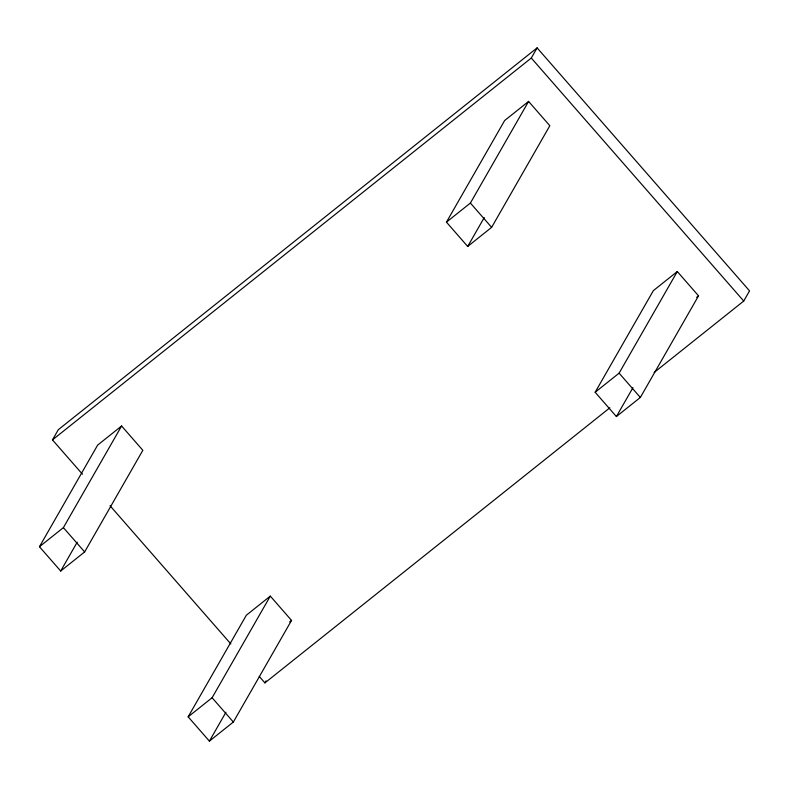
<?xml version="1.0" encoding="UTF-8"?>
<svg xmlns="http://www.w3.org/2000/svg" width="789" height="789" viewBox="0 0 789 789"><rect width="100%" height="100%" fill="white"/><g stroke="black" fill="none" stroke-linecap="round" stroke-linejoin="round"><path stroke-width="1.18" d="M82.47 474.209L52.468 439.887L58.287 429.719L537.112 47.873L749.55 290.875L743.731 301.043L654.13 372.497M39.45 546.728L97.649 445.095L121.595 426.001L142.839 450.302L84.64 551.935L60.694 571.029L39.45 546.728L63.386 527.634L121.595 426.001M60.694 571.029L77.233 542.142M52.468 439.887L531.293 58.031L537.112 47.873M446.446 222.143L504.654 120.52L528.591 101.426L549.834 125.727L491.636 227.35L467.69 246.444L446.446 222.143L470.392 203.059L528.591 101.426M188.157 716.826L246.365 615.203L270.302 596.109L291.545 620.41L233.347 722.043L209.401 741.127L188.157 716.826L212.103 697.742L270.302 596.109M467.69 246.444L484.239 217.567M209.401 741.127L225.94 712.25M259.236 676.4L264.907 682.899L266.071 680.868M595.153 392.251L653.361 290.628L677.297 271.534L698.541 295.836L640.343 397.459L616.396 416.553L595.153 392.251L619.099 373.158L677.297 271.534M616.396 416.553L632.946 387.675M289.632 621.939L291.545 620.41M696.628 297.364L698.541 295.836M264.907 682.899L609.818 407.834M531.293 58.031L743.731 301.043M470.392 203.059L491.636 227.35M619.099 373.158L640.343 397.459M110.036 505.739L230.852 643.942M63.386 527.634L84.64 551.935M212.103 697.742L233.347 722.043"/></g></svg>
